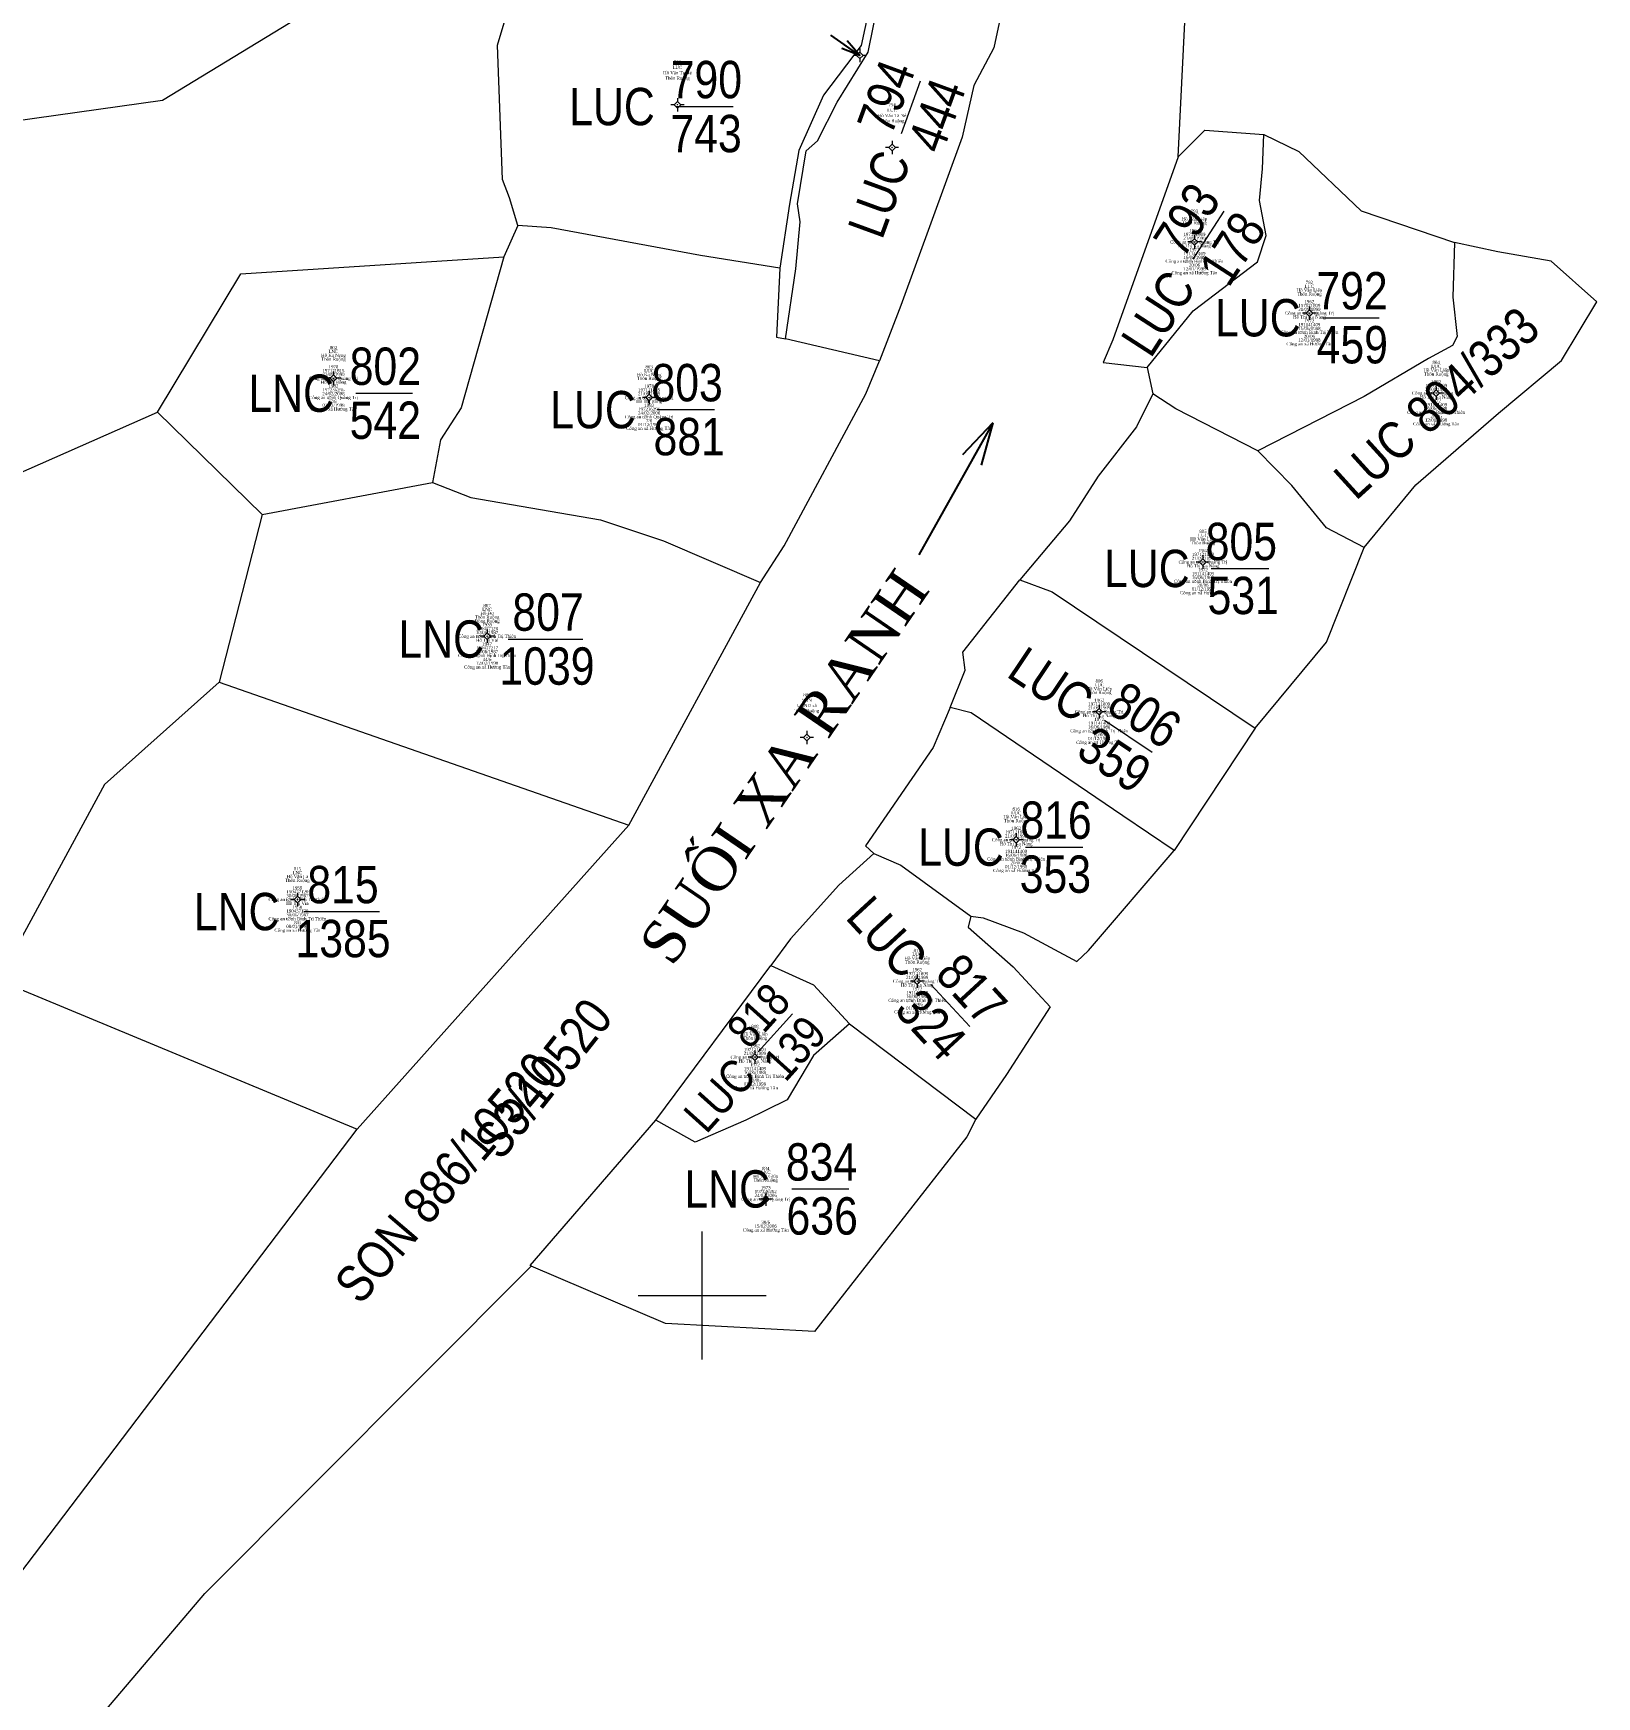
# Model space of a CAD drawing. Header units: metres. Extents: x 545779 to 547235, y 1841259 to 1843294.
# Drawn here: x 546337.3 to 546483.9, y 1841962.4 to 1842118.3 of the extents above; entities that cross this region are included whole.
import ezdxf
from ezdxf.enums import TextEntityAlignment as Align

# ---------------------------------------------------------------- set-up
doc = ezdxf.new("R2010")
doc.units = ezdxf.units.M
doc.header["$MEASUREMENT"] = 0
for name, color, linetype, lineweight in [('Level 10', 7, 'Continuous', 0), ('Level 11', 7, 'Continuous', 0), ('Level 13', 7, 'Continuous', 0), ('Level 14', 7, 'Continuous', 0), ('Level 15', 7, 'Continuous', 0), ('Level 31', 7, 'Continuous', 0), ('Level 35', 7, 'Continuous', 0), ('Level 39', 7, 'Continuous', 0), ('Level 60', 7, 'Continuous', 0)]:
    doc.layers.add(name, color=color, linetype=linetype, lineweight=lineweight)
doc.styles.add('Style-VHtimei', font='VHtimei.shx')
doc.styles.add('Style-vnarialNarrowI', font='vnarialNarrowI.shx')
doc.styles.add('Style-Vntimei', font='Vntimei.shx')
doc.dimstyles.get("Standard").update_dxf_attribs({"dimtxt": 0.18, "dimasz": 0.18, "dimexe": 0.18, "dimexo": 0.0625, "dimgap": 0.09, "dimtad": 0, "dimtih": 1, "dimtoh": 1, "dimdec": 4, "dimzin": 0, "dimdsep": 46, "dimtxsty": 'Standard', "dimcen": 0.09, "dimadec": 0, "dimazin": 0, "dimtfac": 1, "dimtdec": 4, "dimtofl": 0, "dimtmove": 0, "dimatfit": 3, "dimfxl": 1, "dimtolj": 1, "dimtzin": 0, "dimarcsym": 0})

# ---------------------------------------------------------------- blocks, each defined once
blk = doc.blocks.new('TerminatorOpen_0.5')
at = {"color": 0, "linetype": 'ByBlock', "lineweight": -2}
for q in [(-1, 0.25), (-1, 0), (-1, -0.25)]:
    blk.add_line((0, 0), q, dxfattribs=at)
blk = doc.blocks.new('N_THUA_1029')
at = {"layer": 'Level 13', "color": 230, "linetype": 'Continuous', "lineweight": 13, "flags": 128}
blk.add_lwpolyline([(-2.84, 0), (2.48, 0)], dxfattribs=at)
at = {"layer": 'Level 13', "color": 230, "linetype": 'Continuous', "lineweight": 0, "style": 'Style-vnarialNarrowI'}
blk.add_text('790', height=3.49998, dxfattribs=at).set_placement((-0.045308, 0.78), align=Align.CENTER)
blk.add_text('LUC ', height=3.49998, dxfattribs=at).set_placement((-3.771418, -0.00001), align=Align.MIDDLE_RIGHT)
blk.add_text('743', height=3.49998, dxfattribs=at).set_placement((-0.070515, -0.78002), align=Align.TOP_CENTER)
blk = doc.blocks.new('N_THUA_1032')
at = {"layer": 'Level 13', "color": 230, "linetype": 'Continuous', "lineweight": 13, "flags": 128}
blk.add_lwpolyline([(-2.84, 0), (2.48, 0)], dxfattribs=at)
at = {"layer": 'Level 13', "color": 230, "linetype": 'Continuous', "lineweight": 0, "style": 'Style-vnarialNarrowI'}
blk.add_text('792', height=3.49998, dxfattribs=at).set_placement((-0.062184, 0.78), align=Align.CENTER)
blk.add_text('LUC ', height=3.49998, dxfattribs=at).set_placement((-3.771418, -0.00001), align=Align.MIDDLE_RIGHT)
blk.add_text('459', height=3.49998, dxfattribs=at).set_placement((-0.03671, -0.78002), align=Align.TOP_CENTER)
blk = doc.blocks.new('N_THUA_1033')
at = {"layer": 'Level 13', "color": 230, "linetype": 'Continuous', "lineweight": 13, "flags": 128}
blk.add_lwpolyline([(-2.840225, 0.007968), (2.491058, 0.016179)], dxfattribs=at)
at = {"layer": 'Level 13', "color": 230, "linetype": 'Continuous', "lineweight": 0, "style": 'Style-vnarialNarrowI'}
blk.add_text('793', height=3.499808, rotation=359.999815, dxfattribs=at).set_placement((-0.068854, 0.785203), align=Align.CENTER)
blk.add_text('LUC ', height=3.499808, rotation=359.999815, dxfattribs=at).set_placement((-3.767333, 0.003708), align=Align.MIDDLE_RIGHT)
blk.add_text('178', height=3.499808, rotation=359.999815, dxfattribs=at).set_placement((-0.009337, -0.777115), align=Align.TOP_CENTER)
blk = doc.blocks.new('N_THUA_1034')
at = {"layer": 'Level 13', "color": 230, "linetype": 'Continuous', "lineweight": 13, "flags": 128}
blk.add_lwpolyline([(-2.840735, -0.005478), (2.40759, -0.003771)], dxfattribs=at)
at = {"layer": 'Level 13', "color": 230, "linetype": 'Continuous', "lineweight": 0, "style": 'Style-vnarialNarrowI'}
blk.add_text('794', height=3.499921, rotation=359.999898, dxfattribs=at).set_placement((-0.102272, 0.77947), align=Align.CENTER)
blk.add_text('LUC ', height=3.499921, rotation=359.999898, dxfattribs=at).set_placement((-3.771872, 0.002607), align=Align.MIDDLE_RIGHT)
blk.add_text('444', height=3.499921, rotation=359.999898, dxfattribs=at).set_placement((-0.105994, -0.779275), align=Align.TOP_CENTER)
blk = doc.blocks.new('N_THUA_1041')
at = {"layer": 'Level 13', "color": 230, "linetype": 'Continuous', "lineweight": 13, "flags": 128}
blk.add_lwpolyline([(-2.84, 0), (2.48, 0)], dxfattribs=at)
at = {"layer": 'Level 13', "color": 230, "linetype": 'Continuous', "lineweight": 0, "style": 'Style-vnarialNarrowI'}
blk.add_text('802', height=3.49998, dxfattribs=at).set_placement((-0.062184, 0.78), align=Align.CENTER)
blk.add_text('LNC ', height=3.49998, dxfattribs=at).set_placement((-3.771418, -0.00001), align=Align.MIDDLE_RIGHT)
blk.add_text('542', height=3.49998, dxfattribs=at).set_placement((-0.062184, -0.78002), align=Align.TOP_CENTER)
blk = doc.blocks.new('N_THUA_1042')
at = {"layer": 'Level 13', "color": 230, "linetype": 'Continuous', "lineweight": 13, "flags": 128}
blk.add_lwpolyline([(-2.87, 0), (2.51, 0)], dxfattribs=at)
at = {"layer": 'Level 13', "color": 230, "linetype": 'Continuous', "lineweight": 0, "style": 'Style-vnarialNarrowI'}
blk.add_text('803', height=3.49998, dxfattribs=at).set_placement((-0.070515, 0.78), align=Align.CENTER)
blk.add_text('LUC ', height=3.49998, dxfattribs=at).set_placement((-3.771418, -0.00001), align=Align.MIDDLE_RIGHT)
blk.add_text('881', height=3.49998, dxfattribs=at).set_placement((0.124692, -0.78002), align=Align.TOP_CENTER)
blk = doc.blocks.new('N_THUA_1043')
at = {"layer": 'Level 13', "color": 230, "linetype": 'Continuous', "lineweight": 0, "style": 'Style-vnarialNarrowI'}
blk.add_text('LUC 804/333', height=3.499858, rotation=0.000139, dxfattribs=at).set_placement((0.117755, 0.006435), align=Align.MIDDLE_CENTER)
blk = doc.blocks.new('N_THUA_1044')
at = {"layer": 'Level 13', "color": 230, "linetype": 'Continuous', "lineweight": 13, "flags": 128}
blk.add_lwpolyline([(-2.87, 0), (2.54, 0)], dxfattribs=at)
at = {"layer": 'Level 13', "color": 230, "linetype": 'Continuous', "lineweight": 0, "style": 'Style-vnarialNarrowI'}
blk.add_text('805', height=3.49998, dxfattribs=at).set_placement((-0.031169, 0.78), align=Align.CENTER)
blk.add_text('LUC ', height=3.49998, dxfattribs=at).set_placement((-3.771418, -0.00001), align=Align.MIDDLE_RIGHT)
blk.add_text('531', height=3.49998, dxfattribs=at).set_placement((0.144692, -0.78002), align=Align.TOP_CENTER)
blk = doc.blocks.new('N_THUA_1045')
at = {"layer": 'Level 13', "color": 230, "linetype": 'Continuous', "lineweight": 13, "flags": 128}
blk.add_lwpolyline([(-2.840075, -0.003722), (2.535027, -0.008368)], dxfattribs=at)
at = {"layer": 'Level 13', "color": 230, "linetype": 'Continuous', "lineweight": 0, "style": 'Style-vnarialNarrowI'}
blk.add_text('806', height=3.499988, rotation=0.000004, dxfattribs=at).set_placement((0.010521, 0.776231), align=Align.CENTER)
blk.add_text('LUC ', height=3.499988, rotation=0.000004, dxfattribs=at).set_placement((-3.775323, 0.00174), align=Align.MIDDLE_RIGHT)
blk.add_text('359', height=3.499988, rotation=0.000004, dxfattribs=at).set_placement((-0.012988, -0.782451), align=Align.TOP_CENTER)
blk = doc.blocks.new('N_THUA_1046')
at = {"layer": 'Level 13', "color": 230, "linetype": 'Continuous', "lineweight": 13, "flags": 128}
blk.add_lwpolyline([(-2.62, 0), (4.4, 0)], dxfattribs=at)
at = {"layer": 'Level 13', "color": 230, "linetype": 'Continuous', "lineweight": 0, "style": 'Style-vnarialNarrowI'}
blk.add_text('807', height=3.49998, dxfattribs=at).set_placement((1.129274, 0.78), align=Align.CENTER)
blk.add_text('LNC ', height=3.49998, dxfattribs=at).set_placement((-3.771418, -0.00001), align=Align.MIDDLE_RIGHT)
blk.add_text('1039', height=3.49998, dxfattribs=at).set_placement((1.028142, -0.78002), align=Align.TOP_CENTER)
blk = doc.blocks.new('N_THUA_1052')
at = {"layer": 'Level 13', "color": 230, "linetype": 'Continuous', "lineweight": 13, "flags": 128}
blk.add_lwpolyline([(-2.61, 0), (4.49, 0)], dxfattribs=at)
at = {"layer": 'Level 13', "color": 230, "linetype": 'Continuous', "lineweight": 0, "style": 'Style-vnarialNarrowI'}
blk.add_text('815', height=3.49998, dxfattribs=at).set_placement((1.078831, 0.78), align=Align.CENTER)
blk.add_text('LNC ', height=3.49998, dxfattribs=at).set_placement((-3.771418, -0.00001), align=Align.MIDDLE_RIGHT)
blk.add_text('1385', height=3.49998, dxfattribs=at).set_placement((1.083684, -0.78002), align=Align.TOP_CENTER)
blk = doc.blocks.new('N_THUA_1053')
at = {"layer": 'Level 13', "color": 230, "linetype": 'Continuous', "lineweight": 13, "flags": 128}
blk.add_lwpolyline([(-2.84, 0), (2.54, 0)], dxfattribs=at)
at = {"layer": 'Level 13', "color": 230, "linetype": 'Continuous', "lineweight": 0, "style": 'Style-vnarialNarrowI'}
blk.add_text('816', height=3.49998, dxfattribs=at).set_placement((0.018779, 0.78), align=Align.CENTER)
blk.add_text('LUC ', height=3.49998, dxfattribs=at).set_placement((-3.771418, -0.00001), align=Align.MIDDLE_RIGHT)
blk.add_text('353', height=3.49998, dxfattribs=at).set_placement((-0.040515, -0.78002), align=Align.TOP_CENTER)
blk = doc.blocks.new('N_THUA_1054')
at = {"layer": 'Level 13', "color": 230, "linetype": 'Continuous', "lineweight": 13, "flags": 128}
blk.add_lwpolyline([(-2.830696, -0.003207), (2.540735, -0.001644)], dxfattribs=at)
at = {"layer": 'Level 13', "color": 230, "linetype": 'Continuous', "lineweight": 0, "style": 'Style-vnarialNarrowI'}
blk.add_text('817', height=3.499991, rotation=359.999998, dxfattribs=at).set_placement((0.089598, 0.77606), align=Align.CENTER)
blk.add_text('LUC ', height=3.499991, rotation=359.999998, dxfattribs=at).set_placement((-3.769665, -0.003596), align=Align.MIDDLE_RIGHT)
blk.add_text('324', height=3.499991, rotation=359.999998, dxfattribs=at).set_placement((-0.038718, -0.781028), align=Align.TOP_CENTER)
blk = doc.blocks.new('N_THUA_1055')
at = {"layer": 'Level 13', "color": 230, "linetype": 'Continuous', "lineweight": 13, "flags": 128}
blk.add_lwpolyline([(-2.83938, 0.017483), (2.478481, 0.00174)], dxfattribs=at)
at = {"layer": 'Level 13', "color": 230, "linetype": 'Continuous', "lineweight": 0, "style": 'Style-vnarialNarrowI'}
blk.add_text('818', height=3.499942, rotation=0.000158, dxfattribs=at).set_placement((-0.002322, 0.791757), align=Align.CENTER)
blk.add_text('LUC ', height=3.499942, rotation=0.000158, dxfattribs=at).set_placement((-3.769456, 0.0068), align=Align.MIDDLE_RIGHT)
blk.add_text('139', height=3.499942, rotation=0.000158, dxfattribs=at).set_placement((-0.022568, -0.777609), align=Align.TOP_CENTER)
blk = doc.blocks.new('N_THUA_1073')
at = {"layer": 'Level 13', "color": 230, "linetype": 'Continuous', "lineweight": 13, "flags": 128}
blk.add_lwpolyline([(-2.83, 0), (2.53, 0)], dxfattribs=at)
at = {"layer": 'Level 13', "color": 230, "linetype": 'Continuous', "lineweight": 0, "style": 'Style-vnarialNarrowI'}
blk.add_text('834', height=3.49998, dxfattribs=at).set_placement((-0.042599, 0.78), align=Align.CENTER)
blk.add_text('LNC ', height=3.49998, dxfattribs=at).set_placement((-3.771418, -0.00001), align=Align.MIDDLE_RIGHT)
blk.add_text('636', height=3.49998, dxfattribs=at).set_placement((0.018779, -0.78002), align=Align.TOP_CENTER)
blk = doc.blocks.new('N_THUA_1141')
at = {"layer": 'Level 13', "color": 230, "linetype": 'Continuous', "lineweight": 0, "style": 'Style-vnarialNarrowI'}
blk.add_text('SON 886/10520', height=3.499978, rotation=359.999901, dxfattribs=at).set_placement((0.131534, 0.003194), align=Align.MIDDLE_CENTER)
blk = doc.blocks.new('N_THUA_1146')
at = {"layer": 'Level 14', "color": 2, "linetype": 'Continuous', "lineweight": 0, "style": 'Style-vnarialNarrowI'}
blk.add_text('S3/10520', height=3.499981, rotation=0.000029, dxfattribs=at).set_placement((0.126196, 0.000475), align=Align.MIDDLE_CENTER)
blk = doc.blocks.new('CENTRD')
at = {"layer": 'Level 11', "linetype": 'Continuous', "lineweight": 0}
h = blk.add_hatch(color=3, dxfattribs=at)
edge = h.paths.add_edge_path()
edge.add_arc((-0.0025, 0), 1.500056, 0, 360)
at = {"layer": 'Level 11', "color": 3, "linetype": 'Continuous', "lineweight": 0}
for p, q in [((-6.200231, 0), (-12.600469, 0)), ((0, 6.200231), (-6.200231, 0)), ((-6.200231, 0), (0, -6.200231)), ((0, 12.600469), (0, 6.200231)), ((6.200231, 0), (0, 6.200231)), ((0, -6.200231), (6.200231, 0)), ((12.400462, 0), (6.200231, 0)), ((0, -6.200231), (0, -12.600469))]:
    blk.add_line(p, q, dxfattribs=at)

msp = doc.modelspace()

# ---------------------------------------------------------------- linework, layer by layer
at = {"layer": 'Level 10', "color": 7, "linetype": 'Continuous', "lineweight": 0, "flags": 128}
for points in [[(546271.55, 1842101.14), (546349.39, 1842112.08), (546376.2, 1842128.42)], [(546381.51, 1842119.63), (546384.73, 1842120.11), (546391.6, 1842121.2), (546399.14, 1842124.37), (546400.41, 1842125.37), (546408.2, 1842125.37), (546415.7, 1842124.32), (546415.84, 1842121.57), (546414.9, 1842117.2), (546411.37, 1842112.55), (546409.05, 1842107.36), (546408.18, 1842102.32), (546407.29, 1842096.3)], [(546407.82, 1842089.69), (546408.77, 1842096.25), (546409.19, 1842100.66), (546408.93, 1842102.35), (546409.74, 1842107.32), (546410.82, 1842108.24), (546412.65, 1842111.88), (546415.55, 1842116.57), (546416.52, 1842121.36), (546416.55, 1842124.59)], [(546382.69, 1842100.33), (546381.92, 1842102.9), (546381.26, 1842104.63), (546380.8, 1842117.22), (546381.51, 1842119.63)], [(546444.62, 1842106.74), (546447.14, 1842109.26), (546452.68, 1842108.84)], [(546441.74, 1842087), (546446.03, 1842092.32), (546452.07, 1842096.92), (546452.9, 1842099.39), (546452.25, 1842102.65), (546452.54, 1842105.62), (546452.68, 1842108.84)], [(546452.68, 1842108.84), (546455.94, 1842107.24), (546461.81, 1842101.7), (546470.55, 1842098.71)], [(546382.69, 1842100.33), (546381.4, 1842097.38)], [(546407.29, 1842096.3), (546399.82, 1842097.49), (546385.83, 1842100.1), (546382.69, 1842100.33)], [(546470.55, 1842098.71), (546470.4, 1842093.59), (546470.8, 1842089.9), (546470.36, 1842089.07), (546468.12, 1842087.86), (546462.07, 1842084.28), (546452.11, 1842079.18)], [(546462.08, 1842070.13), (546466.92, 1842076.01), (546474.67, 1842082.71), (546480.58, 1842087.67), (546483.89, 1842093.16), (546479.61, 1842096.96), (546474.61, 1842097.84), (546470.55, 1842098.71)], [(546348.92, 1842082.82), (546356.72, 1842095.78), (546381.4, 1842097.38)], [(546381.4, 1842097.38), (546377.38, 1842083.22), (546375.46, 1842080.23), (546374.71, 1842076.21)], [(546407.29, 1842096.3), (546406.96, 1842089.85), (546407.82, 1842089.69)], [(546416.63, 1842087.63), (546407.82, 1842089.69)], [(546452.11, 1842079.18), (546444.42, 1842083.13), (546442.27, 1842084.54)], [(546279.06, 1842074.64), (546328.27, 1842073.72), (546348.92, 1842082.82)], [(546348.92, 1842082.82), (546358.71, 1842073.23)], [(546462.08, 1842070.13), (546458.55, 1842071.96), (546455.28, 1842075.95), (546452.11, 1842079.18)], [(546358.71, 1842073.23), (546374.71, 1842076.21)], [(546374.71, 1842076.21), (546378.28, 1842074.81), (546390.46, 1842072.71), (546396.35, 1842070.75), (546405.46, 1842066.83)], [(546358.71, 1842073.23), (546354.7, 1842057.5)], [(546451.86, 1842053.19), (546458.53, 1842061.24), (546462.08, 1842070.13)], [(546429.77, 1842067.08), (546432.81, 1842065.98), (546451.86, 1842053.19)], [(546354.7, 1842057.5), (546343.93, 1842047.91), (546333.96, 1842029.54)], [(546354.7, 1842057.5), (546393.12, 1842044.09)], [(546444.25, 1842041.7), (546439.43, 1842044.95), (546425.21, 1842054.61), (546423.25, 1842055.12)], [(546451.86, 1842053.19), (546444.25, 1842041.7)], [(546416.09, 1842041.42), (546418.62, 1842040.35), (546425.18, 1842035.57)], [(546425.18, 1842035.57), (546426.33, 1842035.39), (546430.12, 1842034), (546435.14, 1842031.3), (546436.23, 1842032.34), (546444.25, 1842041.7)], [(546425.18, 1842035.57), (546424.95, 1842034.53), (546429.16, 1842030.82), (546432.62, 1842027.07), (546428.54, 1842020.7), (546425.65, 1842016.52)], [(546406.44, 1842030.94), (546410.42, 1842029.12), (546413.8, 1842025.45)], [(546333.96, 1842029.54), (546367.65, 1842015.6)], [(546413.8, 1842025.45), (546410.44, 1842022.49), (546407.97, 1842018.32), (546404.09, 1842016.43), (546399.34, 1842014.36), (546395.64, 1842016.43)], [(546413.8, 1842025.45), (546425.65, 1842016.52)], [(546425.65, 1842016.52), (546424.82, 1842014.87), (546410.52, 1841996.62), (546396.54, 1841997.37), (546383.94, 1842002.75)], [(546383.94, 1842002.75), (546383.85, 1842002.79)]]:
    msp.add_lwpolyline(points, dxfattribs=at)
at = {"layer": 'Level 31', "color": 4, "linetype": 'Continuous', "lineweight": 0, "flags": 128}
for points in [[(546444.62, 1842106.74), (546446.67, 1842147.8)], [(546428.52, 1842126.95), (546428.43, 1842122.13), (546427.34, 1842116.99), (546425.46, 1842113.45), (546424.39, 1842108.59), (546418.63, 1842092.83), (546416.63, 1842087.63)], [(546444.62, 1842106.74), (546438.51, 1842089.6), (546437.61, 1842087.48), (546441.74, 1842087)], [(546405.46, 1842066.83), (546407.68, 1842070.27), (546415.34, 1842084.54), (546416.63, 1842087.63)], [(546441.74, 1842087), (546442.27, 1842084.54)], [(546442.27, 1842084.54), (546440.72, 1842081.45), (546437.12, 1842076.81), (546434.45, 1842072.62), (546429.77, 1842067.08)], [(546393.12, 1842044.09), (546405.46, 1842066.83)], [(546423.25, 1842055.12), (546424.67, 1842058.63), (546424.45, 1842060.31), (546429.77, 1842067.08)], [(546423.25, 1842055.12), (546421.66, 1842051.37), (546415.32, 1842042.15), (546416.09, 1842041.42)], [(546367.65, 1842015.6), (546393.12, 1842044.09)], [(546416.09, 1842041.42), (546412.8, 1842038.45), (546408.28, 1842033.44), (546406.44, 1842030.94)], [(546395.64, 1842016.43), (546406.44, 1842030.94)], [(546263.47, 1841991.39), (546269.22, 1841982.82), (546284.91, 1841961.34), (546292.47, 1841946.8), (546296.31, 1841942.69), (546302.44, 1841940.54), (546309.63, 1841943.56), (546314.74, 1841946.65), (546318.76, 1841951.23), (546367.65, 1842015.6)], [(546383.85, 1842002.79), (546395.64, 1842016.43)], [(546289.3, 1841933.4), (546292.42, 1841933.61), (546295.78, 1841934.41), (546306.23, 1841937.41), (546325.97, 1841944.08), (546333.51, 1841948.73), (546353.36, 1841972.06), (546383.94, 1842002.75)]]:
    msp.add_lwpolyline(points, dxfattribs=at)
at = {"layer": 'Level 60', "color": 7, "linetype": 'Continuous', "lineweight": 0, "flags": 128}
for points in [[(546400, 1841994), (546400, 1842006)], [(546394, 1842000), (546406, 1842000)]]:
    msp.add_lwpolyline(points, dxfattribs=at)

# ---------------------------------------------------------------- block references
at = {"layer": 'Level 11', "color": 3, "linetype": 'Continuous', "lineweight": 0, "xscale": 0.049998, "yscale": 0.049998, "zscale": 0.049998}
for p in [(546414.78, 1842116.27), (546397.67, 1842111.64), (546417.8, 1842107.63), (546446.16, 1842098.77), (546456.94, 1842092.1), (546365.41, 1842085.99), (546395.02, 1842084.18), (546468.83, 1842084.6), (546446.96, 1842068.76), (546379.82, 1842061.8), (546437.23, 1842054.73), (546409.82, 1842052.31), (546429.44, 1842042.72), (546362.03, 1842037.12), (546420.16, 1842029.46), (546404.94, 1842022.34), (546405.95, 1842009.02)]:
    msp.add_blockref('CENTRD', p, dxfattribs=at)
at = {"layer": 'Level 13', "color": 230, "linetype": 'Continuous', "lineweight": 13, "xscale": 1.75, "yscale": 1.75, "zscale": 1.75, "rotation": 325.107427}
msp.add_blockref('TerminatorOpen_0.5', (546414.78, 1842116.27), dxfattribs=at)
at = {"layer": 'Level 13', "color": 230, "linetype": 'Continuous', "lineweight": 0}
for name, p in [('N_THUA_1029', (546400.43, 1842111.47)), ('N_THUA_1032', (546461, 1842091.67)), ('N_THUA_1041', (546370.34, 1842084.59)), ('N_THUA_1042', (546398.65, 1842083.05)), ('N_THUA_1044', (546450.59, 1842068.16)), ('N_THUA_1046', (546384.41, 1842061.54)), ('N_THUA_1053', (546433.16, 1842042.03)), ('N_THUA_1052', (546365.23, 1842035.99)), ('N_THUA_1073', (546411.23, 1842009.98))]:
    msp.add_blockref(name, p, dxfattribs=at)
at = {"layer": 'Level 13', "color": 230, "linetype": 'Continuous', "lineweight": 0, "rotation": 69.92364}
msp.add_blockref('N_THUA_1034', (546419.65, 1842111.61), dxfattribs=at)
at = {"layer": 'Level 13', "color": 230, "linetype": 'Continuous', "lineweight": 0}
for name, p, xscale, yscale, zscale, rotation in [('N_THUA_1033', (546447.6, 1842099.55), 0.999998, 0.999998, 0.999998, 57.086126), ('N_THUA_1043', (546468.78, 1842083.6), 1.000001, 1.000001, 1.000001, 42.254144), ('N_THUA_1045', (546440.1, 1842052.34), 0.999998, 0.999998, 0.999998, 326.122938), ('N_THUA_1054', (546423.36, 1842027.07), 0.999997, 0.999997, 0.999997, 312.644482), ('N_THUA_1055', (546406.97, 1842024.73), 0.899998, 0.899998, 0.899998, 48.048925), ('N_THUA_1141', (546375.87, 1842010.96), 1.000001, 1.000001, 1.000001, 49.457799)]:
    msp.add_blockref(name, p, dxfattribs=dict(at, xscale=xscale, yscale=yscale, zscale=zscale, rotation=rotation))
at = {"layer": 'Level 14', "color": 2, "linetype": 'Continuous', "lineweight": 0, "rotation": 51.684454}
msp.add_blockref('N_THUA_1146', (546385.01, 1842020.25), dxfattribs=at)

# ---------------------------------------------------------------- texts
at = {"layer": 'Level 15', "color": 3, "linetype": 'Continuous', "lineweight": 0, "char_height": 0.3, "attachment_point": 5, "style": 'Style-Vntimei'}
for s, insert in [('790\\PLUC\\PHå V¨n Ta NÐ\\PTh«n Ruéng\\P \\P \\P \\P \\P \\P \\P \\P \\P \\P \\P \\P \\P \\P', (546397.67, 1842111.59)), ('794\\PLUC\\PHå V¨n Ta NÐ\\PTh«n Ruéng\\P \\P \\P \\P \\P \\P \\P \\P \\P \\P \\P \\P \\P \\P', (546417.8, 1842107.58)), ('886\\PSON\\PUBND x·\\PTh«n Ruéng\\P \\P \\P \\P \\P \\P \\P \\P \\P \\P \\P \\P \\P \\P', (546409.82, 1842052.26))]:
    msp.add_mtext(s, dxfattribs=dict(at, insert=insert))
at = {"layer": 'Level 15', "color": 3, "linetype": 'Continuous', "lineweight": 0, "char_height": 0.3, "attachment_point": 5, "line_spacing_factor": 0.72, "style": 'Style-Vntimei'}
for s, insert in [('793\\PLUC\\PHå V¨n LiÕp\\PTh«n Ruéng\\P \\P1962\\P197121809\\P21/09/1999\\PC«ng an t∅nh Qu¶ng TrÞ\\PHå ThÞ Ka Nµng\\P1972\\P191141409\\P16/06/1988\\PC«ng an t∅nh B×nh TrÞ Thiªn\\P20/06\\P12/01/1998\\PC«ng an x· H\xadíng T©n\\P', (546446.16, 1842098.72)), ('792\\PLUC\\PHå V¨n LiÕp\\PTh«n Ruéng\\P \\P1962\\P197121809\\P21/09/1999\\PC«ng an t∅nh Qu¶ng TrÞ\\PHå ThÞ Ka Nµng\\P1972\\P191141409\\P16/06/1988\\PC«ng an t∅nh B×nh TrÞ Thiªn\\P20/06\\P12/01/1998\\PC«ng an x· H\xadíng T©n\\P', (546456.94, 1842092.05)), ('802\\PLNC\\PHå Ka Neng\\PTh«n Ruéng\\P \\P1978\\P197121815\\P21/09/1999\\PC«ng an t∅nh Qu¶ng TrÞ\\PHå ThÞ B«ng\\P1982\\P197236296\\P24/02/2006\\PC«ng an t∅nh Qu¶ng TrÞ\\P7/6\\P01/12/1998\\PC«ng an x· H\xadíng T©n\\P', (546365.41, 1842085.94)), ('803\\PLUC\\PHå Ka Neng\\PTh«n Ruéng\\P \\P1978\\P197121815\\P21/09/1999\\PC«ng an t∅nh Qu¶ng TrÞ\\PHå ThÞ B«ng\\P1982\\P197236296\\P24/02/2006\\PC«ng an t∅nh Qu¶ng TrÞ\\P7/6\\P01/12/1998\\PC«ng an x· H\xadíng T©n\\P', (546395.02, 1842084.13)), ('804\\PLUC\\PHå V¨n LiÕp\\PTh«n Ruéng\\P \\P1962\\P197121809\\P21/09/1999\\PC«ng an t∅nh Qu¶ng TrÞ\\PHå ThÞ Ka Nµng\\P1972\\P191141409\\P16/06/1988\\PC«ng an t∅nh B×nh TrÞ Thiªn\\P20/06\\P12/01/1998\\PC«ng an x· H\xadíng T©n\\P', (546468.83, 1842084.55)), ('805\\PLUC\\PHå V¨n LiÕp\\PTh«n Ruéng\\P \\P1962\\P197121809\\P21/09/1999\\PC«ng an t∅nh Qu¶ng TrÞ\\PHå ThÞ Ka Nµng\\P1972\\P191141409\\P16/06/1988\\PC«ng an t∅nh B×nh TrÞ Thiªn\\P20/06\\P01/12/1998\\PC«ng an x· H\xadíng T©n\\P', (546446.96, 1842068.71)), ('807\\PLNC\\PHå §¬\\PTh«n Ruéng\\P§ång Ruéng\\P1939\\P190457128\\P30/06/1987\\PC«ng an t∅nh B×nh TrÞ Thiªn\\PHå ThÞ Vai\\P1947\\P190457217\\P30/06/1987\\PC«ng an t∅nh B×nh TrÞ Thiªn\\P44/6\\P12/02/1998\\PC«ng an x· H\xadíng T©n\\P', (546379.82, 1842061.75)), ('806\\PLUC\\PHå V¨n LiÕp\\PTh«n Ruéng\\P \\P1962\\P197121809\\P21/09/1999\\PC«ng an t∅nh Qu¶ng TrÞ\\PHå ThÞ Ka Nµng\\P1972\\P191141409\\P16/06/1988\\PC«ng an t∅nh B×nh TrÞ Thiªn\\P20/06\\P01/12/1998\\PC«ng an x· H\xadíng T©n\\P', (546437.23, 1842054.68)), ('816\\PLUC\\PHå V¨n LiÕp\\PTh«n Ruéng\\P \\P1962\\P197121809\\P21/09/1999\\PC«ng an t∅nh Qu¶ng TrÞ\\PHå ThÞ Ka Nµng\\P1972\\P191141409\\P16/06/1988\\PC«ng an t∅nh B×nh TrÞ Thiªn\\P20/06\\P01/12/1998\\PC«ng an x· H\xadíng T©n\\P', (546429.44, 1842042.67)), ('815\\PLNC\\PHå V¨n La\\PTh«n Ruéng\\P \\P1959\\P190457120\\P30/06/1987\\PC«ng an t∅nh B×nh TrÞ Thiªn\\PHå ThÞ Via\\P1958\\P190457170\\P30/06/1987\\PC«ng an t∅nh B×nh TrÞ Thiªn\\P8/6\\P08/01/1998\\PC«ng an x· H\xadíng T©n\\P', (546362.03, 1842037.07)), ('817\\PLUC\\PHå V¨n LiÕp\\PTh«n Ruéng\\P \\P1962\\P197121809\\P21/09/1999\\PC«ng an t∅nh Qu¶ng TrÞ\\PHå ThÞ Ka Nµng\\P1972\\P191141409\\P16/06/1988\\PC«ng an t∅nh B×nh TrÞ Thiªn\\P20/06\\P01/12/1998\\PC«ng an x· H\xadíng T©n\\P', (546420.16, 1842029.41)), ('818\\PLUC\\PHå V¨n LiÕp\\PTh«n Ruéng\\P \\P1962\\P197121809\\P21/09/1999\\PC«ng an t∅nh Qu¶ng TrÞ\\PHå ThÞ Ka Nµng\\P1972\\P191141409\\P16/06/1988\\PC«ng an t∅nh B×nh TrÞ Thiªn\\P20/06\\P01/12/1998\\PC«ng an x· H\xadíng T©n\\P', (546404.94, 1842022.29)), ('834\\PLNC\\PHå ThÞ Gióp\\PTh«n Ruéng\\P \\P1973\\P197236262\\P24/02/2006\\PC«ng an t∅nh Qu¶ng TrÞ\\P \\P \\P \\P \\P \\P38/6\\P15/02/2006\\PC«ng an x· H\xadíng T©n\\P', (546405.95, 1842008.97))]:
    msp.add_mtext(s, dxfattribs=dict(at, insert=insert))
at = {"layer": 'Level 39', "color": 120, "linetype": 'Continuous', "lineweight": 0, "style": 'Style-VHtimei'}
msp.add_text('suèi Xa Ranh', height=4, rotation=55.623, dxfattribs=at).set_placement((546407.66, 1842049.56), align=Align.MIDDLE_CENTER)

# ---------------------------------------------------------------- leaders
at = {"layer": 'Level 13', "color": 230, "linetype": 'Continuous', "lineweight": 13}
msp.add_leader([(546414.78, 1842116.27), (546412.07, 1842118.16)], dimstyle='Standard', override={"dimtxt": 1.75, "dimasz": 1.75, "dimgap": 0, "dimtxsty": 'Style-Vntimei', "dimldrblk": 'TerminatorOpen_0.5'}, dxfattribs=at)
at = {"layer": 'Level 35', "color": 4, "linetype": 'Continuous', "lineweight": 0}
msp.add_leader([(546427.24, 1842081.81), (546420.32, 1842069.43)], dimstyle='Standard', override={"dimtxt": 4, "dimasz": 4, "dimgap": 0, "dimtxsty": 'Style-Vntimei', "dimldrblk": 'TerminatorOpen_0.5'}, dxfattribs=at)

doc.saveas('drawing.dxf')
